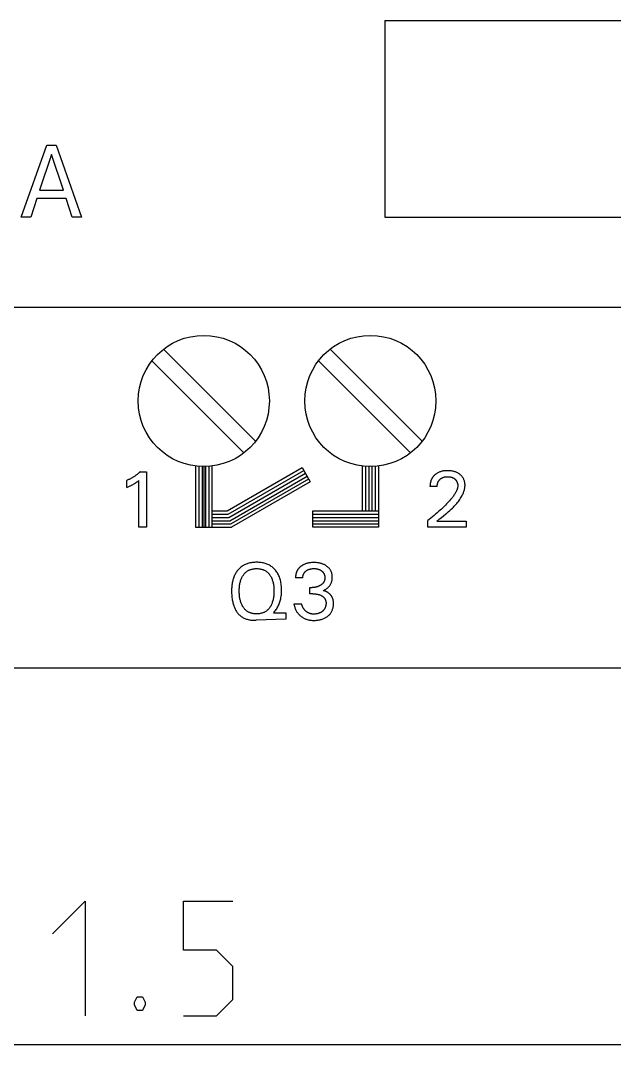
# Model space of a CAD drawing. Extents: x 0 to 420, y 0 to 297.
# Drawn here: x 172.04 to 190.16, y 152.21 to 183.42 of the extents above; entities that cross this region are included whole.
import ezdxf

# ---------------------------------------------------------------- set-up
doc = ezdxf.new("R2010")
doc.units = 0
doc.header["$LTSCALE"] = 23.1
doc.layers.add('10000_FRONT', color=7, linetype='CONTINUOUS')
doc.layers.add('10100_DIM_FRONT', color=7, linetype='CONTINUOUS')

msp = doc.modelspace()

# ---------------------------------------------------------------- linework, layer by layer
at = {"layer": '10000_FRONT', "color": 7, "linetype": 'CONTINUOUS'}
for p, q in [((183.148, 183.423), (183.148, 177.423)), ((183.148, 183.423), (204.148, 183.423)), ((172.064, 177.423), (172.84, 179.623)), ((172.84, 179.623), (173.125, 179.623)), ((173.125, 179.623), (173.901, 177.423)), ((172.984, 179.339), (172.622, 178.246)), ((173.347, 178.246), (172.984, 179.339)), ((172.539, 177.996), (172.351, 177.423)), ((173.429, 177.996), (172.539, 177.996)), ((172.622, 178.246), (173.347, 178.246)), ((173.619, 177.423), (173.429, 177.996)), ((172.351, 177.423), (172.064, 177.423)), ((173.901, 177.423), (173.619, 177.423)), ((183.148, 177.423), (204.148, 177.423)), ((207.298, 174.673), (137.798, 174.673)), ((179.207, 170.597), (176.402, 173.402)), ((184.287, 170.597), (181.482, 173.402)), ((176.049, 173.048), (178.853, 170.244)), ((181.129, 173.048), (183.933, 170.244)), ((177.378, 169.838), (177.378, 167.973)), ((177.478, 169.838), (177.478, 167.973)), ((177.578, 169.838), (177.578, 167.973)), ((177.628, 169.838), (177.628, 167.973)), ((177.678, 169.838), (177.678, 167.973)), ((177.778, 169.838), (177.778, 167.973)), ((177.878, 169.838), (177.878, 167.973)), ((182.458, 169.838), (182.458, 168.473)), ((182.558, 169.826), (182.558, 168.473)), ((182.658, 169.826), (182.658, 168.473)), ((182.758, 169.826), (182.758, 168.473)), ((182.858, 169.826), (182.858, 168.473)), ((182.958, 169.838), (182.958, 167.973)), ((175.511, 169.523), (175.494, 169.512)), ((175.527, 169.534), (175.511, 169.523)), ((175.544, 169.546), (175.527, 169.534)), ((175.56, 169.557), (175.544, 169.546)), ((175.577, 169.57), (175.56, 169.557)), ((175.593, 169.582), (175.577, 169.57)), ((175.609, 169.595), (175.593, 169.582)), ((175.624, 169.608), (175.609, 169.595)), ((175.64, 169.621), (175.624, 169.608)), ((175.655, 169.635), (175.64, 169.621)), ((175.67, 169.649), (175.655, 169.635)), ((175.685, 169.663), (175.67, 169.649)), ((175.685, 169.663), (175.878, 169.663)), ((175.878, 169.663), (175.878, 167.973)), ((178.344, 168.473), (180.628, 169.791)), ((178.37, 168.373), (180.678, 169.705)), ((178.397, 168.273), (180.728, 169.618)), ((178.424, 168.173), (180.778, 169.532)), ((180.628, 169.791), (180.878, 169.358)), ((184.621, 169.513), (184.614, 169.504)), ((184.628, 169.521), (184.621, 169.513)), ((184.635, 169.529), (184.628, 169.521)), ((184.642, 169.537), (184.635, 169.529)), ((184.65, 169.545), (184.642, 169.537)), ((184.658, 169.553), (184.65, 169.545)), ((184.665, 169.561), (184.658, 169.553)), ((184.673, 169.568), (184.665, 169.561)), ((184.682, 169.575), (184.673, 169.568)), ((184.688, 169.58), (184.682, 169.575)), ((184.695, 169.586), (184.688, 169.58)), ((184.701, 169.591), (184.695, 169.586)), ((184.722, 169.606), (184.701, 169.591)), ((184.743, 169.619), (184.722, 169.606)), ((184.765, 169.632), (184.743, 169.619)), ((184.788, 169.643), (184.765, 169.632)), ((184.808, 169.652), (184.788, 169.643)), ((184.829, 169.66), (184.808, 169.652)), ((184.85, 169.668), (184.829, 169.66)), ((184.871, 169.674), (184.85, 169.668)), ((184.893, 169.68), (184.871, 169.674)), ((184.915, 169.684), (184.893, 169.68)), ((184.944, 169.689), (184.915, 169.684)), ((184.973, 169.693), (184.944, 169.689)), ((185.002, 169.696), (184.973, 169.693)), ((184.998, 169.51), (185.011, 169.512)), ((185.032, 169.697), (185.002, 169.696)), ((185.011, 169.512), (185.023, 169.513)), ((185.023, 169.513), (185.036, 169.514)), ((185.061, 169.698), (185.032, 169.697)), ((185.036, 169.514), (185.049, 169.515)), ((185.049, 169.515), (185.061, 169.515)), ((185.09, 169.698), (185.061, 169.698)), ((185.061, 169.515), (185.076, 169.515)), ((185.076, 169.515), (185.09, 169.514)), ((185.119, 169.696), (185.09, 169.698)), ((185.09, 169.514), (185.104, 169.513)), ((185.104, 169.513), (185.119, 169.512)), ((185.147, 169.694), (185.119, 169.696)), ((185.176, 169.69), (185.147, 169.694)), ((185.204, 169.686), (185.176, 169.69)), ((185.23, 169.681), (185.204, 169.686)), ((185.255, 169.675), (185.23, 169.681)), ((185.28, 169.668), (185.255, 169.675)), ((185.304, 169.659), (185.28, 169.668)), ((185.328, 169.65), (185.304, 169.659)), ((185.351, 169.64), (185.328, 169.65)), ((185.372, 169.629), (185.351, 169.64)), ((185.393, 169.617), (185.372, 169.629)), ((185.414, 169.604), (185.393, 169.617)), ((185.434, 169.59), (185.414, 169.604)), ((185.45, 169.576), (185.434, 169.59)), ((185.467, 169.562), (185.45, 169.576)), ((185.482, 169.547), (185.467, 169.562)), ((185.497, 169.532), (185.482, 169.547)), ((185.51, 169.515), (185.497, 169.532)), ((185.523, 169.498), (185.51, 169.515)), ((175.296, 169.409), (175.278, 169.402)), ((175.278, 169.19), (175.278, 169.402)), ((175.315, 169.417), (175.296, 169.409)), ((175.299, 169.198), (175.32, 169.206)), ((175.334, 169.425), (175.315, 169.417)), ((175.32, 169.206), (175.341, 169.215)), ((175.352, 169.433), (175.334, 169.425)), ((175.341, 169.215), (175.361, 169.224)), ((175.371, 169.442), (175.352, 169.433)), ((175.361, 169.224), (175.382, 169.233)), ((175.389, 169.451), (175.371, 169.442)), ((175.382, 169.233), (175.397, 169.24)), ((175.407, 169.461), (175.389, 169.451)), ((175.397, 169.24), (175.412, 169.247)), ((175.425, 169.47), (175.407, 169.461)), ((175.412, 169.247), (175.427, 169.255)), ((175.442, 169.48), (175.425, 169.47)), ((175.427, 169.255), (175.442, 169.262)), ((175.46, 169.49), (175.442, 169.48)), ((175.442, 169.262), (175.457, 169.27)), ((175.457, 169.27), (175.472, 169.278)), ((175.477, 169.501), (175.46, 169.49)), ((175.472, 169.278), (175.487, 169.286)), ((175.494, 169.512), (175.477, 169.501)), ((175.487, 169.286), (175.503, 169.295)), ((175.503, 169.295), (175.518, 169.304)), ((175.518, 169.304), (175.533, 169.314)), ((175.533, 169.314), (175.547, 169.323)), ((175.547, 169.323), (175.558, 169.33)), ((175.558, 169.33), (175.569, 169.338)), ((175.569, 169.338), (175.579, 169.345)), ((175.579, 169.345), (175.591, 169.354)), ((175.591, 169.354), (175.602, 169.362)), ((175.602, 169.362), (175.613, 169.371)), ((175.613, 169.371), (175.626, 169.381)), ((175.626, 169.381), (175.638, 169.39)), ((175.638, 169.39), (175.65, 169.4)), ((175.65, 167.973), (175.65, 169.4)), ((178.451, 168.073), (180.828, 169.445)), ((180.878, 169.358), (178.478, 167.973)), ((184.528, 169.237), (184.527, 169.226)), ((184.527, 169.226), (184.527, 169.214)), ((184.748, 169.214), (184.527, 169.214)), ((184.529, 169.261), (184.528, 169.249)), ((184.528, 169.249), (184.528, 169.237)), ((184.53, 169.273), (184.529, 169.261)), ((184.531, 169.285), (184.53, 169.273)), ((184.533, 169.297), (184.531, 169.285)), ((184.535, 169.309), (184.533, 169.297)), ((184.537, 169.321), (184.535, 169.309)), ((184.539, 169.333), (184.537, 169.321)), ((184.542, 169.345), (184.539, 169.333)), ((184.545, 169.357), (184.542, 169.345)), ((184.548, 169.367), (184.545, 169.357)), ((184.551, 169.378), (184.548, 169.367)), ((184.554, 169.388), (184.551, 169.378)), ((184.558, 169.399), (184.554, 169.388)), ((184.562, 169.409), (184.558, 169.399)), ((184.566, 169.419), (184.562, 169.409)), ((184.57, 169.429), (184.566, 169.419)), ((184.575, 169.439), (184.57, 169.429)), ((184.58, 169.449), (184.575, 169.439)), ((184.585, 169.458), (184.58, 169.449)), ((184.59, 169.468), (184.585, 169.458)), ((184.596, 169.477), (184.59, 169.468)), ((184.602, 169.486), (184.596, 169.477)), ((184.608, 169.495), (184.602, 169.486)), ((184.614, 169.504), (184.608, 169.495)), ((184.748, 169.226), (184.749, 169.238)), ((184.748, 169.214), (184.748, 169.226)), ((184.749, 169.251), (184.751, 169.263)), ((184.749, 169.238), (184.749, 169.251)), ((184.751, 169.263), (184.753, 169.276)), ((184.753, 169.276), (184.755, 169.288)), ((184.755, 169.288), (184.758, 169.3)), ((184.758, 169.3), (184.76, 169.311)), ((184.76, 169.311), (184.764, 169.322)), ((184.764, 169.322), (184.767, 169.333)), ((184.767, 169.333), (184.771, 169.343)), ((184.771, 169.343), (184.776, 169.354)), ((184.776, 169.354), (184.781, 169.364)), ((184.781, 169.364), (184.786, 169.374)), ((184.786, 169.374), (184.792, 169.383)), ((184.792, 169.383), (184.798, 169.392)), ((184.798, 169.392), (184.805, 169.401)), ((184.805, 169.401), (184.811, 169.41)), ((184.811, 169.41), (184.819, 169.418)), ((184.819, 169.418), (184.826, 169.426)), ((184.826, 169.426), (184.834, 169.434)), ((184.834, 169.434), (184.842, 169.442)), ((184.842, 169.442), (184.851, 169.449)), ((184.851, 169.449), (184.86, 169.456)), ((184.86, 169.456), (184.869, 169.462)), ((184.869, 169.462), (184.878, 169.468)), ((184.878, 169.468), (184.888, 169.474)), ((184.888, 169.474), (184.898, 169.479)), ((184.898, 169.479), (184.908, 169.484)), ((184.908, 169.484), (184.918, 169.489)), ((184.918, 169.489), (184.929, 169.493)), ((184.929, 169.493), (184.94, 169.497)), ((184.94, 169.497), (184.951, 169.5)), ((184.951, 169.5), (184.962, 169.503)), ((184.962, 169.503), (184.973, 169.506)), ((184.973, 169.506), (184.986, 169.508)), ((184.986, 169.508), (184.998, 169.51)), ((185.119, 169.512), (185.133, 169.51)), ((185.133, 169.51), (185.147, 169.507)), ((185.147, 169.507), (185.158, 169.505)), ((185.158, 169.505), (185.169, 169.502)), ((185.169, 169.502), (185.179, 169.499)), ((185.179, 169.499), (185.19, 169.496)), ((185.19, 169.496), (185.2, 169.493)), ((185.2, 169.493), (185.211, 169.489)), ((185.211, 169.489), (185.221, 169.484)), ((185.221, 169.484), (185.232, 169.479)), ((185.232, 169.479), (185.243, 169.473)), ((185.243, 169.473), (185.253, 169.467)), ((185.253, 169.467), (185.263, 169.461)), ((185.263, 169.461), (185.273, 169.454)), ((185.273, 169.454), (185.283, 169.446)), ((185.283, 169.446), (185.291, 169.439)), ((185.291, 169.439), (185.299, 169.432)), ((185.299, 169.432), (185.307, 169.424)), ((185.307, 169.424), (185.314, 169.416)), ((185.314, 169.416), (185.321, 169.408)), ((185.321, 169.408), (185.328, 169.399)), ((185.328, 169.399), (185.334, 169.39)), ((185.334, 169.39), (185.339, 169.381)), ((185.339, 169.381), (185.345, 169.372)), ((185.345, 169.372), (185.349, 169.362)), ((185.349, 169.362), (185.354, 169.352)), ((185.354, 169.352), (185.358, 169.342)), ((185.358, 169.342), (185.361, 169.331)), ((185.361, 169.331), (185.364, 169.321)), ((185.364, 169.321), (185.367, 169.309)), ((185.367, 169.309), (185.37, 169.297)), ((185.372, 169.205), (185.369, 169.189)), ((185.37, 169.297), (185.372, 169.286)), ((185.372, 169.286), (185.373, 169.274)), ((185.374, 169.221), (185.372, 169.205)), ((185.373, 169.274), (185.374, 169.262)), ((185.374, 169.262), (185.375, 169.25)), ((185.375, 169.25), (185.374, 169.238)), ((185.374, 169.238), (185.374, 169.221)), ((185.535, 169.48), (185.523, 169.498)), ((185.545, 169.462), (185.535, 169.48)), ((185.555, 169.443), (185.545, 169.462)), ((185.563, 169.424), (185.555, 169.443)), ((185.571, 169.404), (185.563, 169.424)), ((185.577, 169.384), (185.571, 169.404)), ((185.583, 169.362), (185.577, 169.384)), ((185.588, 169.339), (185.583, 169.362)), ((185.591, 169.316), (185.588, 169.339)), ((185.593, 169.293), (185.591, 169.316)), ((185.592, 169.195), (185.594, 169.221)), ((185.595, 169.27), (185.593, 169.293)), ((185.594, 169.221), (185.595, 169.247)), ((185.595, 169.247), (185.595, 169.27)), ((175.278, 169.19), (175.299, 169.198)), ((185.225, 168.905), (185.21, 168.885)), ((185.241, 168.926), (185.225, 168.905)), ((185.255, 168.947), (185.241, 168.926)), ((185.27, 168.968), (185.255, 168.947)), ((185.284, 168.99), (185.27, 168.968)), ((185.297, 169.012), (185.284, 168.99)), ((185.31, 169.034), (185.297, 169.012)), ((185.322, 169.057), (185.31, 169.034)), ((185.333, 169.08), (185.322, 169.057)), ((185.34, 169.095), (185.333, 169.08)), ((185.346, 169.11), (185.34, 169.095)), ((185.352, 169.126), (185.346, 169.11)), ((185.357, 169.141), (185.352, 169.126)), ((185.362, 169.157), (185.357, 169.141)), ((185.366, 169.173), (185.362, 169.157)), ((185.369, 169.189), (185.366, 169.173)), ((185.46, 168.856), (185.48, 168.889)), ((185.48, 168.889), (185.499, 168.923)), ((185.499, 168.923), (185.512, 168.946)), ((185.512, 168.946), (185.523, 168.97)), ((185.523, 168.97), (185.534, 168.994)), ((185.534, 168.994), (185.545, 169.018)), ((185.545, 169.018), (185.554, 169.043)), ((185.554, 169.043), (185.563, 169.068)), ((185.563, 169.068), (185.571, 169.093)), ((185.571, 169.093), (185.577, 169.118)), ((185.577, 169.118), (185.583, 169.144)), ((185.583, 169.144), (185.588, 169.17)), ((185.588, 169.17), (185.592, 169.195)), ((184.962, 168.611), (184.92, 168.57)), ((185.003, 168.652), (184.962, 168.611)), ((185.034, 168.684), (185.003, 168.652)), ((185.065, 168.716), (185.034, 168.684)), ((185.095, 168.749), (185.065, 168.716)), ((185.125, 168.782), (185.095, 168.749)), ((185.154, 168.816), (185.125, 168.782)), ((185.182, 168.85), (185.154, 168.816)), ((185.21, 168.885), (185.182, 168.85)), ((185.213, 168.56), (185.24, 168.587)), ((185.24, 168.587), (185.268, 168.615)), ((185.268, 168.615), (185.294, 168.643)), ((185.294, 168.643), (185.32, 168.671)), ((185.32, 168.671), (185.346, 168.7)), ((185.346, 168.7), (185.37, 168.73)), ((185.37, 168.73), (185.394, 168.76)), ((185.394, 168.76), (185.417, 168.792)), ((185.417, 168.792), (185.439, 168.823)), ((185.439, 168.823), (185.46, 168.856)), ((177.878, 168.473), (178.344, 168.473)), ((177.878, 168.373), (178.37, 168.373)), ((177.878, 168.273), (178.397, 168.273)), ((180.958, 167.973), (180.958, 168.473)), ((180.958, 168.473), (182.958, 168.473)), ((180.958, 168.373), (182.958, 168.373)), ((180.958, 168.273), (182.958, 168.273)), ((184.605, 168.291), (184.556, 168.252)), ((184.653, 168.331), (184.605, 168.291)), ((184.699, 168.37), (184.653, 168.331)), ((184.745, 168.409), (184.699, 168.37)), ((184.79, 168.449), (184.745, 168.409)), ((184.835, 168.49), (184.79, 168.449)), ((184.821, 168.229), (184.864, 168.264)), ((184.878, 168.529), (184.835, 168.49)), ((184.864, 168.264), (184.953, 168.335)), ((184.92, 168.57), (184.878, 168.529)), ((184.953, 168.335), (184.997, 168.371)), ((184.997, 168.371), (185.041, 168.408)), ((185.041, 168.408), (185.085, 168.445)), ((185.085, 168.445), (185.128, 168.482)), ((185.128, 168.482), (185.171, 168.521)), ((185.171, 168.521), (185.213, 168.56)), ((175.878, 167.973), (175.65, 167.973)), ((177.378, 167.973), (178.478, 167.973)), ((177.878, 168.173), (178.424, 168.173)), ((177.878, 168.073), (178.451, 168.073)), ((180.958, 168.173), (182.958, 168.173)), ((180.958, 168.073), (182.958, 168.073)), ((182.958, 167.973), (180.958, 167.973)), ((184.507, 168.214), (184.458, 168.176)), ((184.458, 167.973), (184.458, 168.176)), ((185.63, 167.973), (184.458, 167.973)), ((184.556, 168.252), (184.507, 168.214)), ((184.735, 168.158), (184.777, 168.194)), ((184.735, 168.158), (185.63, 168.158)), ((184.777, 168.194), (184.821, 168.229)), ((185.63, 168.158), (185.63, 167.973)), ((178.718, 166.72), (178.697, 166.698)), ((178.74, 166.74), (178.718, 166.72)), ((178.763, 166.759), (178.74, 166.74)), ((178.787, 166.777), (178.763, 166.759)), ((178.811, 166.794), (178.787, 166.777)), ((178.837, 166.81), (178.811, 166.794)), ((178.864, 166.824), (178.837, 166.81)), ((178.891, 166.838), (178.864, 166.824)), ((178.919, 166.85), (178.891, 166.838)), ((178.947, 166.86), (178.919, 166.85)), ((178.976, 166.87), (178.947, 166.86)), ((179.005, 166.878), (178.976, 166.87)), ((179.038, 166.886), (179.005, 166.878)), ((179.071, 166.893), (179.038, 166.886)), ((179.104, 166.898), (179.071, 166.893)), ((179.138, 166.902), (179.104, 166.898)), ((179.111, 166.701), (179.132, 166.705)), ((179.132, 166.705), (179.153, 166.708)), ((179.171, 166.904), (179.138, 166.902)), ((179.153, 166.708), (179.175, 166.711)), ((179.205, 166.906), (179.171, 166.904)), ((179.175, 166.711), (179.196, 166.712)), ((179.196, 166.712), (179.217, 166.713)), ((179.239, 166.906), (179.205, 166.906)), ((179.217, 166.713), (179.239, 166.714)), ((179.273, 166.906), (179.239, 166.906)), ((179.239, 166.714), (179.261, 166.713)), ((179.261, 166.713), (179.282, 166.712)), ((179.306, 166.904), (179.273, 166.906)), ((179.282, 166.712), (179.304, 166.711)), ((179.304, 166.711), (179.325, 166.708)), ((179.339, 166.902), (179.306, 166.904)), ((179.325, 166.708), (179.347, 166.705)), ((179.372, 166.898), (179.339, 166.902)), ((179.347, 166.705), (179.368, 166.701)), ((179.405, 166.893), (179.372, 166.898)), ((179.438, 166.887), (179.405, 166.893)), ((179.471, 166.879), (179.438, 166.887)), ((179.5, 166.871), (179.471, 166.879)), ((179.528, 166.862), (179.5, 166.871)), ((179.556, 166.851), (179.528, 166.862)), ((179.584, 166.84), (179.556, 166.851)), ((179.611, 166.827), (179.584, 166.84)), ((179.637, 166.813), (179.611, 166.827)), ((179.663, 166.797), (179.637, 166.813)), ((179.688, 166.781), (179.663, 166.797)), ((179.711, 166.763), (179.688, 166.781)), ((179.734, 166.745), (179.711, 166.763)), ((179.756, 166.725), (179.734, 166.745)), ((179.777, 166.704), (179.756, 166.725)), ((179.797, 166.683), (179.777, 166.704)), ((180.516, 166.71), (180.509, 166.701)), ((180.523, 166.719), (180.516, 166.71)), ((180.53, 166.727), (180.523, 166.719)), ((180.538, 166.735), (180.53, 166.727)), ((180.546, 166.743), (180.538, 166.735)), ((180.554, 166.751), (180.546, 166.743)), ((180.562, 166.759), (180.554, 166.751)), ((180.571, 166.766), (180.562, 166.759)), ((180.579, 166.773), (180.571, 166.766)), ((180.588, 166.78), (180.579, 166.773)), ((180.597, 166.787), (180.588, 166.78)), ((180.608, 166.795), (180.597, 166.787)), ((180.618, 166.802), (180.608, 166.795)), ((180.63, 166.809), (180.618, 166.802)), ((180.641, 166.816), (180.63, 166.809)), ((180.652, 166.823), (180.641, 166.816)), ((180.664, 166.829), (180.652, 166.823)), ((180.676, 166.835), (180.664, 166.829)), ((180.687, 166.84), (180.676, 166.835)), ((180.707, 166.849), (180.687, 166.84)), ((180.728, 166.857), (180.707, 166.849)), ((180.749, 166.864), (180.728, 166.857)), ((180.771, 166.871), (180.749, 166.864)), ((180.793, 166.876), (180.771, 166.871)), ((180.815, 166.881), (180.793, 166.876)), ((180.837, 166.886), (180.815, 166.881)), ((180.862, 166.89), (180.837, 166.886)), ((180.887, 166.893), (180.862, 166.89)), ((180.87, 166.701), (180.883, 166.704)), ((180.883, 166.704), (180.896, 166.707)), ((180.912, 166.895), (180.887, 166.893)), ((180.896, 166.707), (180.911, 166.71)), ((180.911, 166.71), (180.926, 166.711)), ((180.937, 166.897), (180.912, 166.895)), ((180.926, 166.711), (180.94, 166.713)), ((180.962, 166.898), (180.937, 166.897)), ((180.94, 166.713), (180.955, 166.714)), ((180.955, 166.714), (180.97, 166.715)), ((180.987, 166.898), (180.962, 166.898)), ((180.97, 166.715), (180.985, 166.715)), ((180.985, 166.715), (181, 166.715)), ((181.012, 166.898), (180.987, 166.898)), ((181, 166.715), (181.015, 166.714)), ((181.036, 166.897), (181.012, 166.898)), ((181.015, 166.714), (181.03, 166.713)), ((181.03, 166.713), (181.045, 166.712)), ((181.06, 166.895), (181.036, 166.897)), ((181.045, 166.712), (181.06, 166.71)), ((181.085, 166.893), (181.06, 166.895)), ((181.06, 166.71), (181.075, 166.707)), ((181.075, 166.707), (181.089, 166.704)), ((181.109, 166.89), (181.085, 166.893)), ((181.089, 166.704), (181.102, 166.701)), ((181.133, 166.886), (181.109, 166.89)), ((181.155, 166.882), (181.133, 166.886)), ((181.176, 166.877), (181.155, 166.882)), ((181.198, 166.872), (181.176, 166.877)), ((181.219, 166.866), (181.198, 166.872)), ((181.24, 166.859), (181.219, 166.866)), ((181.261, 166.851), (181.24, 166.859)), ((181.28, 166.843), (181.261, 166.851)), ((181.299, 166.834), (181.28, 166.843)), ((181.318, 166.825), (181.299, 166.834)), ((181.336, 166.814), (181.318, 166.825)), ((181.354, 166.804), (181.336, 166.814)), ((181.372, 166.792), (181.354, 166.804)), ((181.385, 166.782), (181.372, 166.792)), ((181.399, 166.772), (181.385, 166.782)), ((181.412, 166.761), (181.399, 166.772)), ((181.424, 166.749), (181.412, 166.761)), ((181.437, 166.738), (181.424, 166.749)), ((181.448, 166.725), (181.437, 166.738)), ((181.459, 166.713), (181.448, 166.725)), ((181.47, 166.699), (181.459, 166.713)), ((178.526, 166.396), (178.518, 166.366)), ((178.536, 166.425), (178.526, 166.396)), ((178.546, 166.454), (178.536, 166.425)), ((178.558, 166.483), (178.546, 166.454)), ((178.569, 166.509), (178.558, 166.483)), ((178.582, 166.534), (178.569, 166.509)), ((178.595, 166.559), (178.582, 166.534)), ((178.61, 166.584), (178.595, 166.559)), ((178.625, 166.607), (178.61, 166.584)), ((178.641, 166.631), (178.625, 166.607)), ((178.658, 166.653), (178.641, 166.631)), ((178.677, 166.676), (178.658, 166.653)), ((178.697, 166.698), (178.677, 166.676)), ((178.761, 166.371), (178.769, 166.393)), ((178.769, 166.393), (178.779, 166.416)), ((178.779, 166.416), (178.789, 166.438)), ((178.789, 166.438), (178.8, 166.46)), ((178.8, 166.46), (178.812, 166.481)), ((178.812, 166.481), (178.825, 166.502)), ((178.825, 166.502), (178.836, 166.518)), ((178.836, 166.518), (178.848, 166.534)), ((178.848, 166.534), (178.86, 166.55)), ((178.86, 166.55), (178.873, 166.565)), ((178.873, 166.565), (178.887, 166.58)), ((178.887, 166.58), (178.901, 166.594)), ((178.901, 166.594), (178.916, 166.607)), ((178.916, 166.607), (178.931, 166.619)), ((178.931, 166.619), (178.947, 166.631)), ((178.947, 166.631), (178.963, 166.642)), ((178.963, 166.642), (178.98, 166.652)), ((178.98, 166.652), (178.997, 166.661)), ((178.997, 166.661), (179.015, 166.669)), ((179.015, 166.669), (179.033, 166.677)), ((179.033, 166.677), (179.051, 166.684)), ((179.051, 166.684), (179.069, 166.69)), ((179.069, 166.69), (179.09, 166.696)), ((179.09, 166.696), (179.111, 166.701)), ((179.368, 166.701), (179.389, 166.696)), ((179.389, 166.696), (179.409, 166.69)), ((179.409, 166.69), (179.428, 166.684)), ((179.428, 166.684), (179.446, 166.677)), ((179.446, 166.677), (179.464, 166.669)), ((179.464, 166.669), (179.482, 166.661)), ((179.482, 166.661), (179.499, 166.652)), ((179.499, 166.652), (179.516, 166.642)), ((179.516, 166.642), (179.532, 166.631)), ((179.532, 166.631), (179.548, 166.619)), ((179.548, 166.619), (179.564, 166.607)), ((179.564, 166.607), (179.578, 166.594)), ((179.578, 166.594), (179.593, 166.58)), ((179.593, 166.58), (179.606, 166.565)), ((179.606, 166.565), (179.619, 166.55)), ((179.619, 166.55), (179.632, 166.534)), ((179.632, 166.534), (179.644, 166.518)), ((179.644, 166.518), (179.655, 166.502)), ((179.655, 166.502), (179.667, 166.481)), ((179.667, 166.481), (179.679, 166.46)), ((179.679, 166.46), (179.69, 166.438)), ((179.69, 166.438), (179.7, 166.416)), ((179.7, 166.416), (179.71, 166.393)), ((179.71, 166.393), (179.718, 166.371)), ((179.816, 166.661), (179.797, 166.683)), ((179.836, 166.635), (179.816, 166.661)), ((179.856, 166.608), (179.836, 166.635)), ((179.873, 166.58), (179.856, 166.608)), ((179.89, 166.551), (179.873, 166.58)), ((179.905, 166.522), (179.89, 166.551)), ((179.919, 166.492), (179.905, 166.522)), ((179.933, 166.459), (179.919, 166.492)), ((179.945, 166.426), (179.933, 166.459)), ((179.956, 166.392), (179.945, 166.426)), ((179.966, 166.358), (179.956, 166.392)), ((180.428, 166.466), (180.427, 166.454)), ((180.427, 166.454), (180.427, 166.442)), ((180.427, 166.442), (180.427, 166.43)), ((180.647, 166.43), (180.427, 166.43)), ((180.43, 166.49), (180.428, 166.478)), ((180.428, 166.478), (180.428, 166.466)), ((180.431, 166.502), (180.43, 166.49)), ((180.433, 166.514), (180.431, 166.502)), ((180.435, 166.526), (180.433, 166.514)), ((180.437, 166.538), (180.435, 166.526)), ((180.44, 166.55), (180.437, 166.538)), ((180.443, 166.562), (180.44, 166.55)), ((180.446, 166.573), (180.443, 166.562)), ((180.449, 166.584), (180.446, 166.573)), ((180.453, 166.595), (180.449, 166.584)), ((180.456, 166.605), (180.453, 166.595)), ((180.46, 166.615), (180.456, 166.605)), ((180.465, 166.625), (180.46, 166.615)), ((180.469, 166.635), (180.465, 166.625)), ((180.474, 166.645), (180.469, 166.635)), ((180.479, 166.655), (180.474, 166.645)), ((180.485, 166.665), (180.479, 166.655)), ((180.49, 166.674), (180.485, 166.665)), ((180.496, 166.683), (180.49, 166.674)), ((180.502, 166.692), (180.496, 166.683)), ((180.509, 166.701), (180.502, 166.692)), ((180.647, 166.443), (180.648, 166.455)), ((180.647, 166.43), (180.647, 166.443)), ((180.648, 166.455), (180.649, 166.467)), ((180.649, 166.467), (180.651, 166.479)), ((180.651, 166.479), (180.653, 166.491)), ((180.653, 166.491), (180.656, 166.503)), ((180.656, 166.503), (180.659, 166.515)), ((180.659, 166.515), (180.663, 166.526)), ((180.663, 166.526), (180.667, 166.537)), ((180.667, 166.537), (180.671, 166.547)), ((180.671, 166.547), (180.676, 166.558)), ((180.676, 166.558), (180.681, 166.568)), ((180.681, 166.568), (180.687, 166.577)), ((180.687, 166.577), (180.694, 166.587)), ((180.694, 166.587), (180.7, 166.595)), ((180.7, 166.595), (180.706, 166.603)), ((180.706, 166.603), (180.713, 166.611)), ((180.713, 166.611), (180.72, 166.618)), ((180.72, 166.618), (180.727, 166.625)), ((180.727, 166.625), (180.735, 166.632)), ((180.735, 166.632), (180.743, 166.639)), ((180.743, 166.639), (180.751, 166.645)), ((180.751, 166.645), (180.762, 166.653)), ((180.762, 166.653), (180.772, 166.66)), ((180.772, 166.66), (180.784, 166.666)), ((180.784, 166.666), (180.795, 166.673)), ((180.795, 166.673), (180.806, 166.678)), ((180.806, 166.678), (180.818, 166.684)), ((180.818, 166.684), (180.831, 166.689)), ((180.831, 166.689), (180.844, 166.693)), ((180.844, 166.693), (180.857, 166.698)), ((180.857, 166.698), (180.87, 166.701)), ((181.102, 166.701), (181.115, 166.698)), ((181.115, 166.698), (181.128, 166.693)), ((181.128, 166.693), (181.141, 166.689)), ((181.141, 166.689), (181.154, 166.684)), ((181.154, 166.684), (181.166, 166.678)), ((181.166, 166.678), (181.177, 166.673)), ((181.177, 166.673), (181.189, 166.666)), ((181.189, 166.666), (181.2, 166.66)), ((181.2, 166.66), (181.211, 166.653)), ((181.211, 166.653), (181.221, 166.645)), ((181.221, 166.645), (181.229, 166.639)), ((181.229, 166.639), (181.237, 166.632)), ((181.237, 166.632), (181.244, 166.625)), ((181.244, 166.625), (181.251, 166.618)), ((181.251, 166.618), (181.258, 166.611)), ((181.258, 166.611), (181.265, 166.603)), ((181.265, 166.603), (181.271, 166.595)), ((181.271, 166.595), (181.277, 166.587)), ((181.277, 166.587), (181.283, 166.579)), ((181.283, 166.579), (181.288, 166.57)), ((181.288, 166.57), (181.293, 166.561)), ((181.293, 166.561), (181.297, 166.552)), ((181.297, 166.552), (181.301, 166.543)), ((181.301, 166.543), (181.305, 166.534)), ((181.305, 166.534), (181.308, 166.524)), ((181.308, 166.524), (181.311, 166.515)), ((181.311, 166.515), (181.314, 166.503)), ((181.314, 166.503), (181.317, 166.49)), ((181.317, 166.49), (181.319, 166.478)), ((181.319, 166.478), (181.32, 166.466)), ((181.32, 166.393), (181.319, 166.385)), ((181.32, 166.466), (181.322, 166.453)), ((181.321, 166.402), (181.32, 166.393)), ((181.322, 166.419), (181.321, 166.411)), ((181.321, 166.411), (181.321, 166.402)), ((181.322, 166.453), (181.322, 166.441)), ((181.322, 166.441), (181.322, 166.428)), ((181.322, 166.428), (181.322, 166.419)), ((181.481, 166.684), (181.47, 166.699)), ((181.491, 166.669), (181.481, 166.684)), ((181.5, 166.653), (181.491, 166.669)), ((181.508, 166.637), (181.5, 166.653)), ((181.516, 166.62), (181.508, 166.637)), ((181.523, 166.603), (181.516, 166.62)), ((181.529, 166.585), (181.523, 166.603)), ((181.534, 166.569), (181.529, 166.585)), ((181.538, 166.552), (181.534, 166.569)), ((181.541, 166.535), (181.538, 166.552)), ((181.544, 166.518), (181.541, 166.535)), ((181.543, 166.376), (181.546, 166.394)), ((181.546, 166.501), (181.544, 166.518)), ((181.548, 166.484), (181.546, 166.501)), ((181.546, 166.394), (181.547, 166.413)), ((181.547, 166.413), (181.548, 166.431)), ((181.548, 166.467), (181.548, 166.484)), ((181.549, 166.45), (181.548, 166.467)), ((181.548, 166.431), (181.549, 166.45)), ((178.479, 166.103), (178.478, 166.068)), ((178.481, 166.137), (178.479, 166.103)), ((178.484, 166.172), (178.481, 166.137)), ((178.488, 166.207), (178.484, 166.172)), ((178.492, 166.241), (178.488, 166.207)), ((178.498, 166.276), (178.492, 166.241)), ((178.503, 166.306), (178.498, 166.276)), ((178.51, 166.336), (178.503, 166.306)), ((178.518, 166.366), (178.51, 166.336)), ((178.71, 166.061), (178.711, 166.092)), ((178.711, 166.092), (178.713, 166.122)), ((178.713, 166.122), (178.716, 166.153)), ((178.716, 166.153), (178.719, 166.183)), ((178.719, 166.183), (178.723, 166.213)), ((178.723, 166.213), (178.727, 166.24)), ((178.727, 166.24), (178.732, 166.267)), ((178.732, 166.267), (178.738, 166.293)), ((178.738, 166.293), (178.745, 166.319)), ((178.745, 166.319), (178.752, 166.345)), ((178.752, 166.345), (178.761, 166.371)), ((179.718, 166.371), (179.727, 166.345)), ((179.727, 166.345), (179.734, 166.319)), ((179.734, 166.319), (179.741, 166.293)), ((179.741, 166.293), (179.747, 166.267)), ((179.747, 166.267), (179.752, 166.24)), ((179.752, 166.24), (179.756, 166.213)), ((179.756, 166.213), (179.761, 166.183)), ((179.761, 166.183), (179.764, 166.153)), ((179.764, 166.153), (179.766, 166.122)), ((179.766, 166.122), (179.768, 166.092)), ((179.768, 166.092), (179.769, 166.061)), ((179.974, 166.323), (179.966, 166.358)), ((179.981, 166.288), (179.974, 166.323)), ((179.988, 166.249), (179.981, 166.288)), ((179.993, 166.209), (179.988, 166.249)), ((179.997, 166.17), (179.993, 166.209)), ((180, 166.13), (179.997, 166.17)), ((180.001, 166.09), (180, 166.13)), ((180.002, 166.05), (180.001, 166.09)), ((180.861, 165.946), (180.861, 166.137)), ((180.861, 166.137), (180.937, 166.137)), ((180.95, 166.137), (180.937, 166.137)), ((180.963, 166.137), (180.95, 166.137)), ((180.977, 166.138), (180.963, 166.137)), ((180.99, 166.139), (180.977, 166.138)), ((181.003, 166.14), (180.99, 166.139)), ((181.017, 166.142), (181.003, 166.14)), ((181.03, 166.144), (181.017, 166.142)), ((181.042, 166.147), (181.03, 166.144)), ((181.055, 166.15), (181.042, 166.147)), ((181.067, 166.153), (181.055, 166.15)), ((181.079, 166.156), (181.067, 166.153)), ((181.092, 166.16), (181.079, 166.156)), ((181.104, 166.164), (181.092, 166.16)), ((181.115, 166.168), (181.104, 166.164)), ((181.127, 166.173), (181.115, 166.168)), ((181.138, 166.178), (181.127, 166.173)), ((181.15, 166.183), (181.138, 166.178)), ((181.161, 166.189), (181.15, 166.183)), ((181.172, 166.195), (181.161, 166.189)), ((181.183, 166.201), (181.172, 166.195)), ((181.193, 166.208), (181.183, 166.201)), ((181.201, 166.213), (181.193, 166.208)), ((181.209, 166.218), (181.201, 166.213)), ((181.217, 166.224), (181.209, 166.218)), ((181.224, 166.23), (181.217, 166.224)), ((181.231, 166.236), (181.224, 166.23)), ((181.238, 166.242), (181.231, 166.236)), ((181.245, 166.248), (181.238, 166.242)), ((181.252, 166.255), (181.245, 166.248)), ((181.259, 166.262), (181.252, 166.255)), ((181.265, 166.269), (181.259, 166.262)), ((181.27, 166.276), (181.265, 166.269)), ((181.276, 166.282), (181.27, 166.276)), ((181.28, 166.289), (181.276, 166.282)), ((181.285, 166.297), (181.28, 166.289)), ((181.29, 166.304), (181.285, 166.297)), ((181.294, 166.311), (181.29, 166.304)), ((181.298, 166.319), (181.294, 166.311)), ((181.301, 166.327), (181.298, 166.319)), ((181.305, 166.335), (181.301, 166.327)), ((181.308, 166.343), (181.305, 166.335)), ((181.311, 166.351), (181.308, 166.343)), ((181.313, 166.359), (181.311, 166.351)), ((181.315, 166.368), (181.313, 166.359)), ((181.317, 166.376), (181.315, 166.368)), ((181.319, 166.385), (181.317, 166.376)), ((181.327, 166.072), (181.341, 166.08)), ((181.341, 166.08), (181.354, 166.089)), ((181.354, 166.089), (181.368, 166.098)), ((181.368, 166.098), (181.381, 166.107)), ((181.381, 166.107), (181.393, 166.117)), ((181.393, 166.117), (181.407, 166.129)), ((181.407, 166.129), (181.421, 166.141)), ((181.421, 166.141), (181.434, 166.154)), ((181.434, 166.154), (181.446, 166.167)), ((181.446, 166.167), (181.458, 166.181)), ((181.458, 166.181), (181.469, 166.196)), ((181.469, 166.196), (181.48, 166.21)), ((181.48, 166.21), (181.489, 166.225)), ((181.489, 166.225), (181.498, 166.24)), ((181.498, 166.24), (181.506, 166.256)), ((181.506, 166.256), (181.513, 166.272)), ((181.513, 166.272), (181.52, 166.288)), ((181.52, 166.288), (181.526, 166.305)), ((181.526, 166.305), (181.531, 166.321)), ((181.531, 166.321), (181.536, 166.339)), ((181.536, 166.339), (181.54, 166.357)), ((181.54, 166.357), (181.543, 166.376)), ((178.478, 166.068), (178.478, 166.033)), ((178.478, 166.033), (178.478, 165.992)), ((178.478, 165.992), (178.479, 165.951)), ((178.479, 165.951), (178.481, 165.91)), ((178.481, 165.91), (178.484, 165.869)), ((178.484, 165.869), (178.489, 165.828)), ((178.489, 165.828), (178.494, 165.787)), ((178.494, 165.787), (178.499, 165.757)), ((178.71, 166.03), (178.71, 166.061)), ((178.71, 165.999), (178.71, 166.03)), ((178.711, 165.968), (178.71, 165.999)), ((178.713, 165.937), (178.711, 165.968)), ((178.715, 165.906), (178.713, 165.937)), ((178.719, 165.875), (178.715, 165.906)), ((178.723, 165.844), (178.719, 165.875)), ((178.727, 165.817), (178.723, 165.844)), ((178.732, 165.79), (178.727, 165.817)), ((178.738, 165.764), (178.732, 165.79)), ((179.747, 165.79), (179.742, 165.763)), ((179.752, 165.817), (179.747, 165.79)), ((179.757, 165.844), (179.752, 165.817)), ((179.761, 165.875), (179.757, 165.844)), ((179.764, 165.906), (179.761, 165.875)), ((179.766, 165.937), (179.764, 165.906)), ((179.768, 165.968), (179.766, 165.937)), ((179.769, 165.999), (179.768, 165.968)), ((179.769, 166.061), (179.769, 166.03)), ((179.769, 166.03), (179.769, 165.999)), ((179.969, 165.763), (179.976, 165.796)), ((179.976, 165.796), (179.983, 165.831)), ((179.983, 165.831), (179.989, 165.868)), ((179.989, 165.868), (179.994, 165.904)), ((179.994, 165.904), (179.997, 165.94)), ((179.997, 165.94), (180, 165.977)), ((180, 165.977), (180.001, 166.013)), ((180.001, 166.013), (180.002, 166.05)), ((180.954, 165.946), (180.861, 165.946)), ((180.954, 165.946), (180.97, 165.946)), ((180.97, 165.946), (180.987, 165.945)), ((180.987, 165.945), (181.004, 165.945)), ((181.004, 165.945), (181.021, 165.943)), ((181.021, 165.943), (181.037, 165.942)), ((181.037, 165.942), (181.054, 165.939)), ((181.054, 165.939), (181.069, 165.937)), ((181.069, 165.937), (181.084, 165.934)), ((181.084, 165.934), (181.099, 165.931)), ((181.099, 165.931), (181.114, 165.928)), ((181.114, 165.928), (181.129, 165.924)), ((181.129, 165.924), (181.144, 165.919)), ((181.144, 165.919), (181.157, 165.915)), ((181.157, 165.915), (181.17, 165.91)), ((181.17, 165.91), (181.184, 165.905)), ((181.184, 165.905), (181.197, 165.899)), ((181.197, 165.899), (181.21, 165.893)), ((181.21, 165.893), (181.222, 165.886)), ((181.222, 165.886), (181.231, 165.881)), ((181.231, 165.881), (181.24, 165.875)), ((181.24, 165.875), (181.249, 165.869)), ((181.249, 165.869), (181.258, 165.863)), ((181.258, 165.863), (181.266, 165.857)), ((181.266, 165.857), (181.274, 165.85)), ((181.269, 166.043), (181.284, 166.049)), ((181.28, 166.04), (181.269, 166.043)), ((181.274, 165.85), (181.282, 165.843)), ((181.29, 166.038), (181.28, 166.04)), ((181.282, 165.843), (181.29, 165.836)), ((181.284, 166.049), (181.299, 166.056)), ((181.3, 166.035), (181.29, 166.038)), ((181.29, 165.836), (181.297, 165.828)), ((181.297, 165.828), (181.304, 165.82)), ((181.299, 166.056), (181.313, 166.064)), ((181.311, 166.032), (181.3, 166.035)), ((181.304, 165.82), (181.311, 165.811)), ((181.321, 166.029), (181.311, 166.032)), ((181.311, 165.811), (181.317, 165.802)), ((181.313, 166.064), (181.327, 166.072)), ((181.317, 165.802), (181.323, 165.793)), ((181.331, 166.025), (181.321, 166.029)), ((181.323, 165.793), (181.329, 165.784)), ((181.329, 165.784), (181.334, 165.774)), ((181.341, 166.021), (181.331, 166.025)), ((181.334, 165.774), (181.338, 165.764)), ((181.351, 166.017), (181.341, 166.021)), ((181.361, 166.012), (181.351, 166.017)), ((181.371, 166.007), (181.361, 166.012)), ((181.38, 166.002), (181.371, 166.007)), ((181.39, 165.997), (181.38, 166.002)), ((181.4, 165.991), (181.39, 165.997)), ((181.409, 165.986), (181.4, 165.991)), ((181.418, 165.98), (181.409, 165.986)), ((181.427, 165.973), (181.418, 165.98)), ((181.436, 165.967), (181.427, 165.973)), ((181.445, 165.96), (181.436, 165.967)), ((181.452, 165.954), (181.445, 165.96)), ((181.46, 165.947), (181.452, 165.954)), ((181.467, 165.94), (181.46, 165.947)), ((181.475, 165.933), (181.467, 165.94)), ((181.482, 165.926), (181.475, 165.933)), ((181.489, 165.919), (181.482, 165.926)), ((181.495, 165.911), (181.489, 165.919)), ((181.502, 165.904), (181.495, 165.911)), ((181.508, 165.896), (181.502, 165.904)), ((181.514, 165.888), (181.508, 165.896)), ((181.52, 165.88), (181.514, 165.888)), ((181.526, 165.872), (181.52, 165.88)), ((181.531, 165.863), (181.526, 165.872)), ((181.536, 165.855), (181.531, 165.863)), ((181.541, 165.846), (181.536, 165.855)), ((181.545, 165.837), (181.541, 165.846)), ((181.55, 165.828), (181.545, 165.837)), ((181.554, 165.819), (181.55, 165.828)), ((181.558, 165.81), (181.554, 165.819)), ((181.561, 165.8), (181.558, 165.81)), ((181.564, 165.79), (181.561, 165.8)), ((181.567, 165.78), (181.564, 165.79)), ((181.57, 165.77), (181.567, 165.78)), ((181.573, 165.76), (181.57, 165.77)), ((178.499, 165.757), (178.504, 165.727)), ((178.504, 165.727), (178.51, 165.697)), ((178.51, 165.697), (178.517, 165.667)), ((178.517, 165.667), (178.525, 165.637)), ((178.525, 165.637), (178.534, 165.608)), ((178.534, 165.608), (178.543, 165.579)), ((178.543, 165.579), (178.553, 165.553)), ((178.553, 165.553), (178.563, 165.528)), ((178.563, 165.528), (178.574, 165.504)), ((178.574, 165.504), (178.585, 165.479)), ((178.585, 165.479), (178.598, 165.455)), ((178.598, 165.455), (178.611, 165.432)), ((178.744, 165.737), (178.738, 165.764)), ((178.752, 165.711), (178.744, 165.737)), ((178.76, 165.685), (178.752, 165.711)), ((178.768, 165.661), (178.76, 165.685)), ((178.777, 165.639), (178.768, 165.661)), ((178.787, 165.616), (178.777, 165.639)), ((178.798, 165.594), (178.787, 165.616)), ((178.81, 165.572), (178.798, 165.594)), ((178.822, 165.551), (178.81, 165.572)), ((178.826, 165.545), (178.822, 165.551)), ((178.836, 165.529), (178.826, 165.545)), ((178.848, 165.513), (178.836, 165.529)), ((178.86, 165.498), (178.848, 165.513)), ((178.872, 165.483), (178.86, 165.498)), ((178.885, 165.469), (178.872, 165.483)), ((178.899, 165.455), (178.885, 165.469)), ((178.914, 165.442), (178.899, 165.455)), ((179.581, 165.456), (179.566, 165.442)), ((179.595, 165.47), (179.581, 165.456)), ((179.609, 165.485), (179.595, 165.47)), ((179.622, 165.501), (179.609, 165.485)), ((179.634, 165.517), (179.622, 165.501)), ((179.646, 165.534), (179.634, 165.517)), ((179.657, 165.551), (179.646, 165.534)), ((179.67, 165.572), (179.657, 165.551)), ((179.681, 165.594), (179.67, 165.572)), ((179.692, 165.616), (179.681, 165.594)), ((179.702, 165.638), (179.692, 165.616)), ((179.711, 165.661), (179.702, 165.638)), ((179.719, 165.684), (179.711, 165.661)), ((179.728, 165.71), (179.719, 165.684)), ((179.735, 165.736), (179.728, 165.71)), ((179.742, 165.763), (179.735, 165.736)), ((179.815, 165.436), (179.834, 165.462)), ((179.834, 165.462), (179.852, 165.489)), ((179.852, 165.489), (179.869, 165.517)), ((179.869, 165.517), (179.886, 165.545)), ((179.886, 165.545), (179.9, 165.574)), ((179.9, 165.574), (179.915, 165.605)), ((179.915, 165.605), (179.928, 165.635)), ((179.928, 165.635), (179.94, 165.667)), ((179.94, 165.667), (179.951, 165.698)), ((179.951, 165.698), (179.96, 165.731)), ((179.96, 165.731), (179.969, 165.763)), ((180.379, 165.637), (180.383, 165.612)), ((180.379, 165.637), (180.611, 165.637)), ((180.383, 165.612), (180.388, 165.588)), ((180.388, 165.588), (180.394, 165.564)), ((180.394, 165.564), (180.401, 165.54)), ((180.401, 165.54), (180.408, 165.516)), ((180.408, 165.516), (180.417, 165.493)), ((180.417, 165.493), (180.426, 165.471)), ((180.426, 165.471), (180.436, 165.45)), ((180.615, 165.624), (180.611, 165.637)), ((180.618, 165.611), (180.615, 165.624)), ((180.622, 165.598), (180.618, 165.611)), ((180.627, 165.586), (180.622, 165.598)), ((180.632, 165.574), (180.627, 165.586)), ((180.637, 165.561), (180.632, 165.574)), ((180.642, 165.549), (180.637, 165.561)), ((180.647, 165.539), (180.642, 165.549)), ((180.652, 165.53), (180.647, 165.539)), ((180.657, 165.52), (180.652, 165.53)), ((180.662, 165.511), (180.657, 165.52)), ((180.668, 165.502), (180.662, 165.511)), ((180.673, 165.492), (180.668, 165.502)), ((180.679, 165.484), (180.673, 165.492)), ((180.686, 165.475), (180.679, 165.484)), ((180.693, 165.465), (180.686, 165.475)), ((180.701, 165.456), (180.693, 165.465)), ((180.708, 165.447), (180.701, 165.456)), ((181.296, 165.462), (181.289, 165.453)), ((181.303, 165.471), (181.296, 165.462)), ((181.309, 165.481), (181.303, 165.471)), ((181.315, 165.49), (181.309, 165.481)), ((181.32, 165.5), (181.315, 165.49)), ((181.325, 165.511), (181.32, 165.5)), ((181.33, 165.521), (181.325, 165.511)), ((181.334, 165.532), (181.33, 165.521)), ((181.338, 165.543), (181.334, 165.532)), ((181.338, 165.764), (181.342, 165.754)), ((181.342, 165.553), (181.338, 165.543)), ((181.342, 165.754), (181.345, 165.745)), ((181.345, 165.565), (181.342, 165.553)), ((181.345, 165.745), (181.348, 165.735)), ((181.348, 165.577), (181.345, 165.565)), ((181.348, 165.735), (181.351, 165.725)), ((181.351, 165.589), (181.348, 165.577)), ((181.351, 165.725), (181.353, 165.715)), ((181.353, 165.601), (181.351, 165.589)), ((181.353, 165.715), (181.354, 165.705)), ((181.355, 165.614), (181.353, 165.601)), ((181.354, 165.705), (181.355, 165.695)), ((181.355, 165.695), (181.356, 165.685)), ((181.356, 165.626), (181.355, 165.614)), ((181.356, 165.685), (181.357, 165.674)), ((181.357, 165.639), (181.356, 165.626)), ((181.357, 165.674), (181.357, 165.664)), ((181.357, 165.664), (181.357, 165.652)), ((181.357, 165.652), (181.357, 165.639)), ((181.552, 165.453), (181.559, 165.472)), ((181.559, 165.472), (181.565, 165.492)), ((181.565, 165.492), (181.57, 165.513)), ((181.57, 165.513), (181.575, 165.535)), ((181.575, 165.75), (181.573, 165.76)), ((181.577, 165.74), (181.575, 165.75)), ((181.575, 165.535), (181.579, 165.557)), ((181.58, 165.722), (181.577, 165.74)), ((181.579, 165.557), (181.582, 165.58)), ((181.582, 165.703), (181.58, 165.722)), ((181.583, 165.685), (181.582, 165.703)), ((181.582, 165.58), (181.584, 165.602)), ((181.584, 165.666), (181.583, 165.685)), ((181.585, 165.647), (181.584, 165.666)), ((181.584, 165.602), (181.585, 165.625)), ((181.585, 165.625), (181.585, 165.647)), ((178.611, 165.432), (178.626, 165.409)), ((178.626, 165.409), (178.64, 165.387)), ((178.64, 165.387), (178.656, 165.367)), ((178.656, 165.367), (178.672, 165.347)), ((178.672, 165.347), (178.689, 165.327)), ((178.689, 165.327), (178.707, 165.309)), ((178.707, 165.309), (178.726, 165.291)), ((178.726, 165.291), (178.746, 165.274)), ((178.746, 165.274), (178.766, 165.258)), ((178.766, 165.258), (178.787, 165.243)), ((178.787, 165.243), (178.809, 165.23)), ((178.809, 165.23), (178.832, 165.217)), ((178.832, 165.217), (178.855, 165.205)), ((178.855, 165.205), (178.878, 165.194)), ((178.878, 165.194), (178.902, 165.184)), ((178.902, 165.184), (178.927, 165.176)), ((178.928, 165.429), (178.914, 165.442)), ((178.927, 165.176), (178.951, 165.168)), ((178.944, 165.417), (178.928, 165.429)), ((178.96, 165.406), (178.944, 165.417)), ((178.951, 165.168), (178.979, 165.16)), ((178.977, 165.396), (178.96, 165.406)), ((178.995, 165.386), (178.977, 165.396)), ((178.979, 165.16), (179.008, 165.154)), ((179.012, 165.378), (178.995, 165.386)), ((179.008, 165.154), (179.036, 165.149)), ((179.03, 165.37), (179.012, 165.378)), ((179.049, 165.362), (179.03, 165.37)), ((179.036, 165.149), (179.065, 165.145)), ((179.067, 165.356), (179.049, 165.362)), ((179.065, 165.145), (179.094, 165.142)), ((179.088, 165.35), (179.067, 165.356)), ((179.109, 165.345), (179.088, 165.35)), ((179.094, 165.142), (179.123, 165.139)), ((179.131, 165.341), (179.109, 165.345)), ((179.152, 165.337), (179.131, 165.341)), ((179.174, 165.335), (179.152, 165.337)), ((179.195, 165.333), (179.174, 165.335)), ((179.217, 165.332), (179.195, 165.333)), ((179.239, 165.332), (179.217, 165.332)), ((180.132, 165.173), (179.222, 165.138)), ((179.261, 165.332), (179.239, 165.332)), ((179.283, 165.333), (179.261, 165.332)), ((179.304, 165.335), (179.283, 165.333)), ((179.326, 165.337), (179.304, 165.335)), ((179.347, 165.341), (179.326, 165.337)), ((179.369, 165.345), (179.347, 165.341)), ((179.39, 165.35), (179.369, 165.345)), ((179.411, 165.356), (179.39, 165.35)), ((179.43, 165.362), (179.411, 165.356)), ((179.448, 165.37), (179.43, 165.362)), ((179.466, 165.378), (179.448, 165.37)), ((179.484, 165.386), (179.466, 165.378)), ((179.501, 165.396), (179.484, 165.386)), ((179.518, 165.406), (179.501, 165.396)), ((179.534, 165.417), (179.518, 165.406)), ((179.55, 165.429), (179.534, 165.417)), ((179.566, 165.442), (179.55, 165.429)), ((179.774, 165.386), (179.756, 165.365)), ((179.756, 165.365), (180.132, 165.365)), ((179.774, 165.386), (179.795, 165.411)), ((179.795, 165.411), (179.815, 165.436)), ((180.132, 165.365), (180.132, 165.173)), ((180.436, 165.45), (180.447, 165.43)), ((180.447, 165.43), (180.459, 165.409)), ((180.459, 165.409), (180.471, 165.39)), ((180.471, 165.39), (180.484, 165.371)), ((180.484, 165.371), (180.498, 165.352)), ((180.498, 165.352), (180.513, 165.334)), ((180.513, 165.334), (180.529, 165.317)), ((180.529, 165.317), (180.545, 165.301)), ((180.545, 165.301), (180.562, 165.285)), ((180.562, 165.285), (180.58, 165.27)), ((180.58, 165.27), (180.598, 165.255)), ((180.598, 165.255), (180.617, 165.241)), ((180.617, 165.241), (180.637, 165.228)), ((180.637, 165.228), (180.657, 165.216)), ((180.657, 165.216), (180.677, 165.205)), ((180.677, 165.205), (180.698, 165.194)), ((180.698, 165.194), (180.719, 165.185)), ((180.717, 165.438), (180.708, 165.447)), ((180.725, 165.43), (180.717, 165.438)), ((180.719, 165.185), (180.741, 165.176)), ((180.734, 165.422), (180.725, 165.43)), ((180.743, 165.414), (180.734, 165.422)), ((180.741, 165.176), (180.763, 165.168)), ((180.751, 165.407), (180.743, 165.414)), ((180.759, 165.4), (180.751, 165.407)), ((180.768, 165.394), (180.759, 165.4)), ((180.763, 165.168), (180.786, 165.161)), ((180.777, 165.387), (180.768, 165.394)), ((180.786, 165.381), (180.777, 165.387)), ((180.795, 165.376), (180.786, 165.381)), ((180.786, 165.161), (180.809, 165.154)), ((180.804, 165.37), (180.795, 165.376)), ((180.814, 165.365), (180.804, 165.37)), ((180.809, 165.154), (180.832, 165.149)), ((180.823, 165.361), (180.814, 165.365)), ((180.833, 165.356), (180.823, 165.361)), ((180.832, 165.149), (180.856, 165.144)), ((180.843, 165.352), (180.833, 165.356)), ((180.853, 165.348), (180.843, 165.352)), ((180.863, 165.345), (180.853, 165.348)), ((180.856, 165.144), (180.881, 165.141)), ((180.873, 165.342), (180.863, 165.345)), ((180.884, 165.339), (180.873, 165.342)), ((180.894, 165.337), (180.884, 165.339)), ((180.905, 165.334), (180.894, 165.337)), ((180.916, 165.332), (180.905, 165.334)), ((180.927, 165.331), (180.916, 165.332)), ((180.939, 165.329), (180.927, 165.331)), ((180.95, 165.328), (180.939, 165.329)), ((180.961, 165.328), (180.95, 165.328)), ((180.972, 165.327), (180.961, 165.328)), ((180.984, 165.327), (180.972, 165.327)), ((180.998, 165.327), (180.984, 165.327)), ((181.013, 165.327), (180.998, 165.327)), ((181.028, 165.328), (181.013, 165.327)), ((181.042, 165.33), (181.028, 165.328)), ((181.057, 165.331), (181.042, 165.33)), ((181.071, 165.334), (181.057, 165.331)), ((181.086, 165.336), (181.071, 165.334)), ((181.099, 165.339), (181.086, 165.336)), ((181.09, 165.14), (181.117, 165.143)), ((181.112, 165.342), (181.099, 165.339)), ((181.125, 165.346), (181.112, 165.342)), ((181.117, 165.143), (181.144, 165.148)), ((181.137, 165.35), (181.125, 165.346)), ((181.15, 165.355), (181.137, 165.35)), ((181.144, 165.148), (181.168, 165.153)), ((181.162, 165.36), (181.15, 165.355)), ((181.174, 165.365), (181.162, 165.36)), ((181.168, 165.153), (181.192, 165.158)), ((181.186, 165.37), (181.174, 165.365)), ((181.197, 165.376), (181.186, 165.37)), ((181.192, 165.158), (181.215, 165.164)), ((181.208, 165.383), (181.197, 165.376)), ((181.218, 165.39), (181.208, 165.383)), ((181.215, 165.164), (181.239, 165.172)), ((181.229, 165.397), (181.218, 165.39)), ((181.239, 165.404), (181.229, 165.397)), ((181.249, 165.412), (181.239, 165.404)), ((181.239, 165.172), (181.262, 165.18)), ((181.257, 165.42), (181.249, 165.412)), ((181.266, 165.428), (181.257, 165.42)), ((181.262, 165.18), (181.285, 165.189)), ((181.274, 165.436), (181.266, 165.428)), ((181.281, 165.444), (181.274, 165.436)), ((181.289, 165.453), (181.281, 165.444)), ((181.285, 165.189), (181.306, 165.198)), ((181.306, 165.198), (181.326, 165.208)), ((181.326, 165.208), (181.347, 165.219)), ((181.347, 165.219), (181.366, 165.231)), ((181.366, 165.231), (181.385, 165.244)), ((181.385, 165.244), (181.404, 165.257)), ((181.404, 165.257), (181.42, 165.27)), ((181.42, 165.27), (181.436, 165.284)), ((181.436, 165.284), (181.451, 165.298)), ((181.451, 165.298), (181.466, 165.313)), ((181.466, 165.313), (181.479, 165.328)), ((181.479, 165.328), (181.492, 165.345)), ((181.492, 165.345), (181.505, 165.361)), ((181.505, 165.361), (181.516, 165.379)), ((181.516, 165.379), (181.526, 165.396)), ((181.526, 165.396), (181.535, 165.415)), ((181.535, 165.415), (181.544, 165.433)), ((181.544, 165.433), (181.552, 165.453)), ((179.123, 165.139), (179.152, 165.138)), ((179.152, 165.138), (179.181, 165.138)), ((179.181, 165.138), (179.203, 165.138)), ((179.203, 165.138), (179.222, 165.138)), ((180.881, 165.141), (180.906, 165.138)), ((180.906, 165.138), (180.931, 165.136)), ((180.931, 165.136), (180.956, 165.135)), ((180.956, 165.135), (180.981, 165.134)), ((180.981, 165.134), (181.008, 165.134)), ((181.008, 165.134), (181.036, 165.135)), ((181.036, 165.135), (181.063, 165.137)), ((181.063, 165.137), (181.09, 165.14)), ((207.298, 163.673), (137.798, 163.673))]:
    msp.add_line(p, q, dxfattribs=at)
for centre in [(177.628, 171.823), (182.708, 171.823)]:
    msp.add_circle(centre, 2, dxfattribs=at)
at = {"layer": '10100_DIM_FRONT', "color": 7, "linetype": 'CONTINUOUS'}
msp.add_line((136.798, 152.205), (208.298, 152.205), dxfattribs=at)
for points in [[(173.013, 155.58), (174.013, 156.58), (174.013, 153.08)], [(177.013, 153.08), (178.013, 153.08), (178.513, 153.58), (178.513, 154.58), (178.013, 155.08), (177.013, 155.08), (177.013, 156.58), (178.513, 156.58)], [(175.763, 153.663), (175.846, 153.497), (175.846, 153.413), (175.763, 153.247), (175.596, 153.247), (175.513, 153.413), (175.513, 153.497), (175.596, 153.663), (175.763, 153.663)]]:
    msp.add_lwpolyline(points, dxfattribs=at)

doc.saveas('drawing.dxf')
